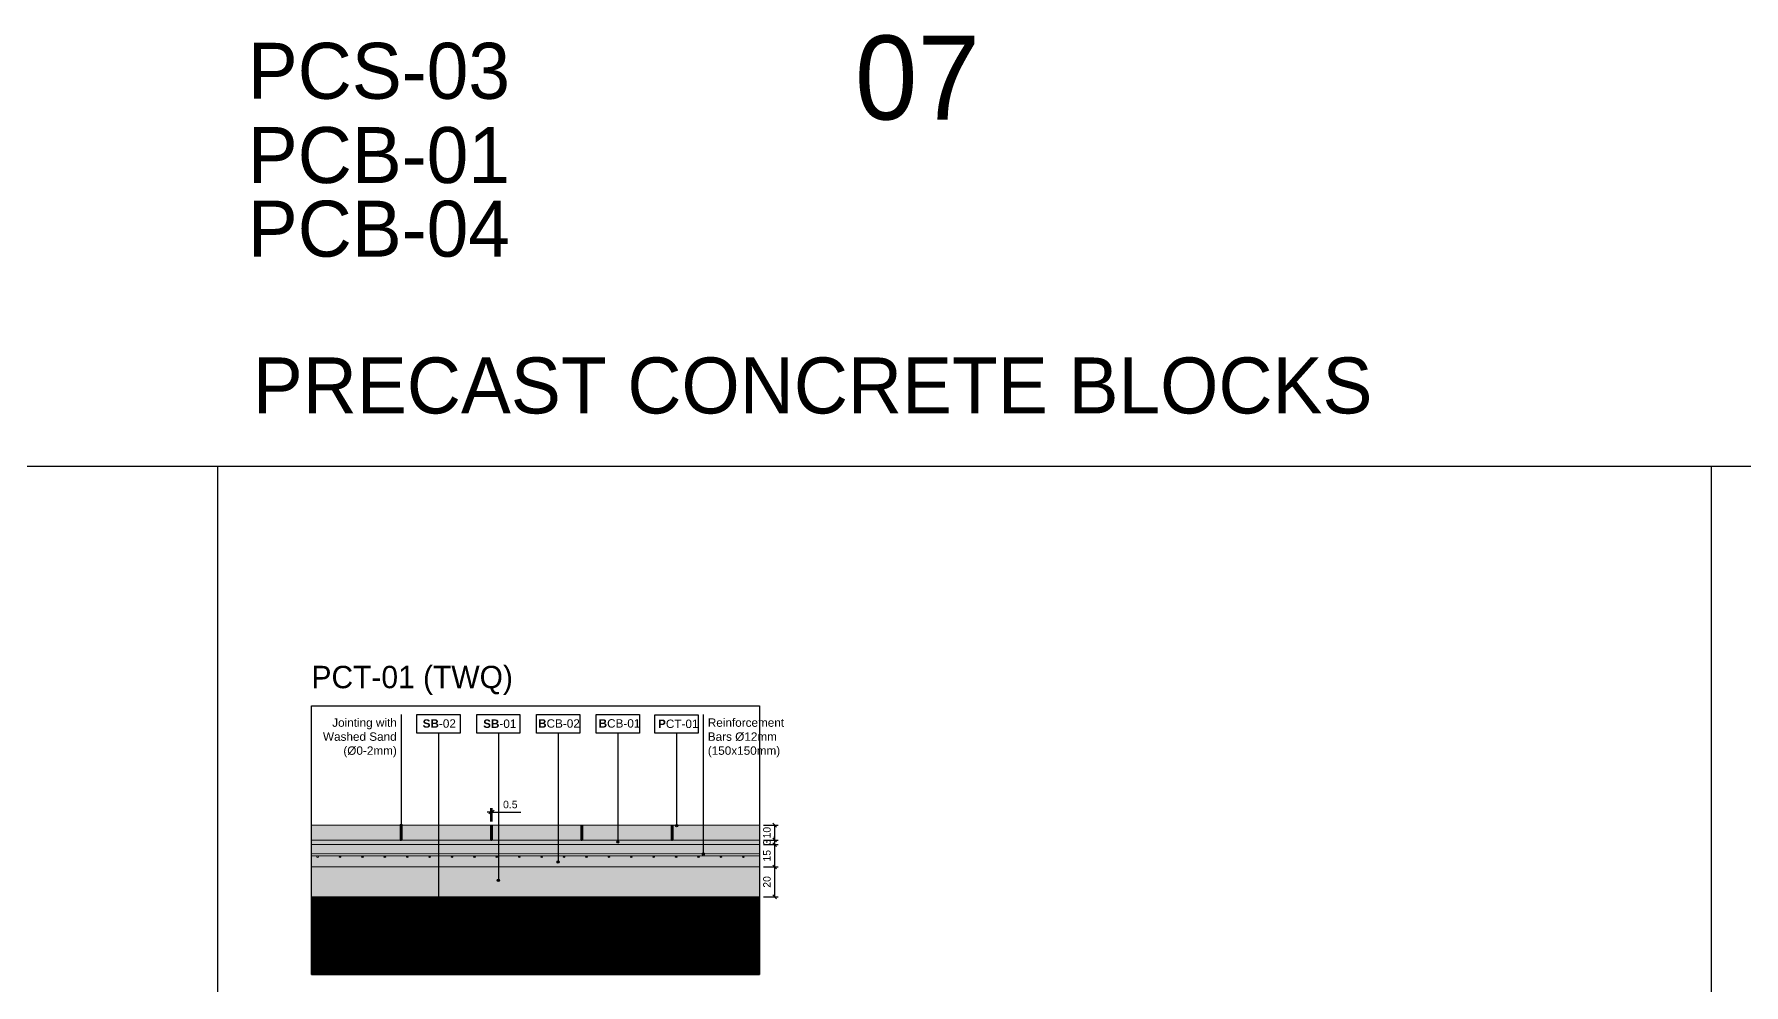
# Model space of a CAD drawing. Header units: metres. Extents: x -325 to 301, y -147 to 149.
# Drawn here: x 229.69 to 241.14, y 129.98 to 136.35 of the extents above; entities that cross this region are included whole.
import ezdxf

# ---------------------------------------------------------------- set-up
doc = ezdxf.new("R2010")
doc.units = ezdxf.units.M
doc.layers.get('Defpoints').update_dxf_attribs({"lineweight": 13})
doc.layers.add('-aux', color=50, linetype='Continuous', plot=False)
doc.layers.add('02-L-AUX', color=2, linetype='Continuous', plot=False)
doc.layers.add('0-TX-1_25', color=7, linetype='Continuous', true_color=0x3f4f7f)
doc.layers.add('EIT_3 TR sorra', color=7, linetype='Continuous', true_color=0xd8ceb0)
doc.layers.add('03-TR-Paviment_07_Precast Concrete Blocks', color=7, linetype='Continuous', lineweight=5, true_color=0xe7ddd0)
doc.layers.add('3-TR tot_u', color=7, linetype='Continuous', lineweight=5, true_color=0x787878)
for name, color, linetype, lineweight in [('1-CM', 7, 'Continuous', 0), ('2-L-secció', 1, 'Continuous', 0), ('2-metall', 5, 'Continuous', 0), ('3-TR Seleccionat', 44, 'Continuous', 0), ('3-TR Tot-u', 37, 'Continuous', 0)]:
    doc.layers.add(name, color=color, linetype=linetype, lineweight=lineweight)
for name, color, linetype in [('A-KEYPLAN_HATCH', 7, 'Continuous'), ('A_TEXT_2', 7, 'Continuous'), ('EIT_0 Llegenda', 7, 'Continuous')]:
    doc.layers.add(name, color=color, linetype=linetype)
doc.styles.get("Standard").update_dxf_attribs({"font": 'arial.ttf'})
doc.styles.add('x-llegenda materials$0$ENGRAVERS', font='TT0586M.TTF')
doc.dimstyles.new('ISO-25', dxfattribs={"dimtxt": 0.1, "dimasz": 0.1, "dimexe": 0.1, "dimexo": 0.1, "dimgap": 0.1, "dimtad": 1, "dimdec": 0, "dimlfac": 100, "dimzin": 9, "dimtxsty": 'Standard', "dimblk": 'OBLIQUE', "dimcen": 0.1, "dimadec": 0, "dimazin": 0, "dimtfac": 1, "dimtdec": 0, "dimtmove": 0, "dimatfit": 3, "dimldrblk": 'OBLIQUE', "dimfxl": 1, "dimarcsym": 0})

# ---------------------------------------------------------------- blocks, each defined once
blk = doc.blocks.new('_Oblique')
at = {"color": 0, "lineweight": -2}
blk.add_line((-0.5, -0.5), (0.5, 0.5), dxfattribs=at)
blk = doc.blocks.new('*D731')
at = {"layer": '0-TX-1_25', "color": 0, "lineweight": -2, "transparency": 16777216}
for p, q in [((234.574, 131.052), (234.674, 131.052)), ((234.649, 131.052), (234.649, 130.952)), ((234.574, 130.952), (234.674, 130.952))]:
    blk.add_line(p, q, dxfattribs=at)
at = {"layer": 'Defpoints', "color": 0, "transparency": 16777216}
for p in [(234.549, 131.052), (234.549, 130.952), (234.649, 130.952)]:
    blk.add_point(p, dxfattribs=at)
at = {"layer": '0-TX-1_25', "color": 0, "lineweight": -2, "transparency": 16777216, "xscale": 0.025, "yscale": 0.025, "zscale": 0.025}
for p, rotation in [((234.649, 131.052), 90), ((234.649, 130.952), 270)]:
    blk.add_blockref('_Oblique', p, dxfattribs=dict(at, rotation=rotation))
at = {"layer": '0-TX-1_25', "color": 0, "transparency": 16777216, "insert": (234.598, 131.002), "char_height": 0.05, "attachment_point": 5, "rotation": 90}
blk.add_mtext('10', dxfattribs=at)
blk = doc.blocks.new('*D728')
at = {"layer": '0-TX-1_25', "color": 0, "lineweight": -2, "transparency": 16777216}
for p, q in [((234.574, 130.772), (234.674, 130.772)), ((234.649, 130.772), (234.649, 130.572)), ((234.574, 130.572), (234.674, 130.572))]:
    blk.add_line(p, q, dxfattribs=at)
at = {"layer": 'Defpoints', "color": 0, "transparency": 16777216}
for p in [(234.549, 130.772), (234.549, 130.572), (234.649, 130.572)]:
    blk.add_point(p, dxfattribs=at)
at = {"layer": '0-TX-1_25', "color": 0, "lineweight": -2, "transparency": 16777216, "xscale": 0.025, "yscale": 0.025, "zscale": 0.025}
for p, rotation in [((234.649, 130.772), 90), ((234.649, 130.572), 270)]:
    blk.add_blockref('_Oblique', p, dxfattribs=dict(at, rotation=rotation))
at = {"layer": '0-TX-1_25', "color": 0, "transparency": 16777216, "insert": (234.598, 130.672), "char_height": 0.05, "attachment_point": 5, "rotation": 90}
blk.add_mtext('20', dxfattribs=at)
blk = doc.blocks.new('*D729')
at = {"layer": '0-TX-1_25', "color": 0, "lineweight": -2, "transparency": 16777216}
for p, q in [((234.574, 130.922), (234.674, 130.922)), ((234.649, 130.922), (234.649, 130.772)), ((234.574, 130.772), (234.674, 130.772))]:
    blk.add_line(p, q, dxfattribs=at)
at = {"layer": 'Defpoints', "color": 0, "transparency": 16777216}
for p in [(234.549, 130.922), (234.549, 130.772), (234.649, 130.772)]:
    blk.add_point(p, dxfattribs=at)
at = {"layer": '0-TX-1_25', "color": 0, "lineweight": -2, "transparency": 16777216, "xscale": 0.025, "yscale": 0.025, "zscale": 0.025}
for p, rotation in [((234.649, 130.922), 90), ((234.649, 130.772), 270)]:
    blk.add_blockref('_Oblique', p, dxfattribs=dict(at, rotation=rotation))
at = {"layer": '0-TX-1_25', "color": 0, "transparency": 16777216, "insert": (234.598, 130.847), "char_height": 0.05, "attachment_point": 5, "rotation": 90}
blk.add_mtext('15', dxfattribs=at)
blk = doc.blocks.new('*D730')
at = {"layer": '0-TX-1_25', "color": 0, "lineweight": -2, "transparency": 16777216}
for p, q in [((234.574, 130.952), (234.674, 130.952)), ((234.649, 130.952), (234.649, 130.977)), ((234.649, 130.952), (234.649, 130.922)), ((234.574, 130.922), (234.674, 130.922)), ((234.649, 130.922), (234.649, 130.897))]:
    blk.add_line(p, q, dxfattribs=at)
at = {"layer": 'Defpoints', "color": 0, "transparency": 16777216}
for p in [(234.549, 130.952), (234.549, 130.922), (234.649, 130.922)]:
    blk.add_point(p, dxfattribs=at)
at = {"layer": '0-TX-1_25', "color": 0, "lineweight": -2, "transparency": 16777216, "xscale": 0.025, "yscale": 0.025, "zscale": 0.025}
for p, rotation in [((234.649, 130.952), 270), ((234.649, 130.922), 90)]:
    blk.add_blockref('_Oblique', p, dxfattribs=dict(at, rotation=rotation))
at = {"layer": '0-TX-1_25', "color": 0, "transparency": 16777216, "insert": (234.598, 130.937), "char_height": 0.05, "attachment_point": 5, "rotation": 90}
blk.add_mtext('3', dxfattribs=at)
blk = doc.blocks.new('hatch keyplan 2')
at = {"layer": 'A-KEYPLAN_HATCH'}
blk.add_lwpolyline([(0, 0.00548), (0.01287, 0.00548), (0.01287, 0), (0, 0)], close=True, dxfattribs=at)
blk = doc.blocks.new('hatch keyplan')
at = {"layer": 'A-KEYPLAN_HATCH'}
blk.add_blockref('hatch keyplan 2', (1.43058, 0.85215), dxfattribs=at)
blk = doc.blocks.new('SB-02')
at = {"layer": 'A-KEYPLAN_HATCH'}
blk.add_blockref('hatch keyplan', (-1.43058, -0.85215), dxfattribs=at)
at = {"layer": 'A_TEXT_2', "insert": (-0.0008, 0.00408), "char_height": 0.0025, "attachment_point": 1}
blk.add_mtext_dynamic_manual_height_columns('\\pi0.00249;{\\fArial|b1|i0|c0|p34;SB}-02', width=0.0145619, gutter_width=0.015, heights=[0], dxfattribs=at)
blk = doc.blocks.new('B-CB01')
at = {"layer": 'A-KEYPLAN_HATCH'}
blk.add_blockref('hatch keyplan', (-1.43058, -0.85215), dxfattribs=at)
at = {"layer": 'A_TEXT_2', "insert": (-0.0008, 0.00411), "char_height": 0.0025, "attachment_point": 1}
blk.add_mtext_dynamic_manual_height_columns('\\pi0.00152;{\\fArial|b1|i0|c0|p34;B}CB-01', width=0.0145619, gutter_width=0.015, heights=[0], dxfattribs=at)
blk = doc.blocks.new('B-CB02')
at = {"layer": 'A-KEYPLAN_HATCH'}
blk.add_blockref('hatch keyplan', (-1.43058, -0.85215), dxfattribs=at)
at = {"layer": 'A_TEXT_2', "insert": (-0.0008, 0.00409), "char_height": 0.0025, "attachment_point": 1}
blk.add_mtext_dynamic_manual_height_columns('\\pi0.00129;{\\fArial|b1|i0|c0|p34;B}CB-02', width=0.0145619, gutter_width=0.015, heights=[0], dxfattribs=at)
blk = doc.blocks.new('POINT')
at = {"layer": '0-TX-1_25'}
h = blk.add_hatch(dxfattribs=at)
h.set_pattern_fill('ANGLE', color=256)
h.set_pattern_definition([(0, (-83.747, -12.726), (0, 6.985), [5.08, -1.905]), (90, (-83.747, -12.726), (-6.985, 4e-16), [5.08, -1.905])])
edge = h.paths.add_edge_path()
edge.add_arc((0, 0), 0.0075, 0, 360)
h = blk.add_hatch(color=256, dxfattribs=at)
h.dxf.hatch_style = 1
edge = h.paths.add_edge_path()
edge.add_arc((0, 0), 0.0075, 0, 360)
blk.add_circle((0, 0), 0.0075, dxfattribs=at)
blk = doc.blocks.new('SB-01')
at = {"layer": 'A-KEYPLAN_HATCH'}
blk.add_blockref('hatch keyplan', (-1.43058, -0.85215), dxfattribs=at)
at = {"layer": 'A_TEXT_2', "insert": (-0.0008, 0.00403), "char_height": 0.0025, "attachment_point": 1}
blk.add_mtext_dynamic_manual_height_columns('\\pi0.00271;{\\fArial|b1|i0|c0|p34;SB}-01', width=0.0145619, gutter_width=0.015, heights=[0], dxfattribs=at)
blk = doc.blocks.new('PCB01')
at = {"layer": 'A-KEYPLAN_HATCH'}
blk.add_lwpolyline([(0.001, 0.00548), (0.01387, 0.00548), (0.01387, 0), (0.001, 0)], close=True, dxfattribs=at)
at = {"layer": 'A_TEXT_2', "insert": (0.0002, 0.00409), "char_height": 0.0025, "attachment_point": 1}
blk.add_mtext_dynamic_manual_height_columns('\\pi0.00171;{\\fArial|b1|i0|c0|p34;P}CT-01', width=0.0145619, gutter_width=0.015, heights=[0], dxfattribs=at)
blk = doc.blocks.new('*D2218')
at = {"layer": '0-TX-1_25', "color": 0, "lineweight": -2, "transparency": 16777216}
for p, q in [((232.749, 131.077), (232.749, 131.165)), ((232.759, 131.077), (232.759, 131.165)), ((232.749, 131.14), (232.724, 131.14)), ((232.749, 131.14), (232.759, 131.14)), ((232.759, 131.14), (232.951, 131.14))]:
    blk.add_line(p, q, dxfattribs=at)
at = {"layer": 'Defpoints', "color": 0, "transparency": 16777216}
for p in [(232.749, 131.052), (232.759, 131.14), (232.759, 131.052)]:
    blk.add_point(p, dxfattribs=at)
at = {"layer": '0-TX-1_25', "color": 0, "lineweight": -2, "transparency": 16777216, "xscale": 0.025, "yscale": 0.025, "zscale": 0.025}
blk.add_blockref('_Oblique', (232.749, 131.14), dxfattribs=at)
at = {"layer": '0-TX-1_25', "color": 0, "lineweight": -2, "transparency": 16777216, "xscale": 0.025, "yscale": 0.025, "zscale": 0.025, "rotation": 180}
blk.add_blockref('_Oblique', (232.759, 131.14), dxfattribs=at)
at = {"layer": '0-TX-1_25', "color": 0, "transparency": 16777216, "insert": (232.88, 131.19), "char_height": 0.05, "attachment_point": 5}
blk.add_mtext('0.5', dxfattribs=at)
blk = doc.blocks.new('*U2853')
at = {"layer": '2-metall'}
blk.add_circle((0.041, -0.006), 0.006, dxfattribs=at)
blk = doc.blocks.new('*U2854')
at = {"layer": '2-metall', "color": 0, "linetype": 'ByBlock', "lineweight": -2, "transparency": 16777216}
for p in [(231.549, 130.847), (231.699, 130.847), (231.849, 130.847), (231.999, 130.847), (232.149, 130.847), (232.299, 130.847), (232.449, 130.847), (232.599, 130.847), (232.749, 130.847), (232.899, 130.847), (233.049, 130.847), (233.199, 130.847), (233.349, 130.847), (233.499, 130.847), (233.649, 130.847), (233.799, 130.847), (233.949, 130.847), (234.099, 130.847), (234.249, 130.847), (234.399, 130.847)]:
    blk.add_blockref('*U2853', p, dxfattribs=at)

msp = doc.modelspace()

# ---------------------------------------------------------------- hatches: boundary and pattern name
at = {"layer": '03-TR-Paviment_07_Precast Concrete Blocks'}
h = msp.add_hatch(color=256, dxfattribs=at)
h.dxf.hatch_style = 1
h.paths.add_polyline_path([(232.144, 130.952), (232.144, 131.052), (231.549, 131.052), (231.549, 130.952)])
h = msp.add_hatch(color=256, dxfattribs=at)
h.dxf.hatch_style = 1
h.paths.add_polyline_path([(232.749, 130.952), (232.749, 131.052), (232.154, 131.052), (232.154, 130.952)])
h = msp.add_hatch(color=256, dxfattribs=at)
h.dxf.hatch_style = 1
h.paths.add_polyline_path([(233.354, 130.952), (233.354, 131.052), (232.759, 131.052), (232.759, 130.952)])
h = msp.add_hatch(color=256, dxfattribs=at)
h.dxf.hatch_style = 1
h.paths.add_polyline_path([(233.959, 130.952), (233.959, 131.052), (233.364, 131.052), (233.364, 130.952)])
h = msp.add_hatch(color=256, dxfattribs=at)
h.dxf.hatch_style = 1
h.paths.add_polyline_path([(234.549, 130.952), (234.549, 131.052), (233.969, 131.052), (233.969, 130.952)])
at = {"layer": '2-metall'}
h = msp.add_hatch(color=256, dxfattribs=at)
h.dxf.hatch_style = 1
edge = h.paths.add_edge_path()
edge.add_arc((231.59, 130.841), 0.006, 0, 360)
edge = h.paths.add_edge_path()
edge.add_arc((231.74, 130.841), 0.006, 0, 360)
edge = h.paths.add_edge_path()
edge.add_arc((231.89, 130.841), 0.006, 0, 360)
edge = h.paths.add_edge_path()
edge.add_arc((232.04, 130.841), 0.006, 0, 360)
edge = h.paths.add_edge_path()
edge.add_arc((232.19, 130.841), 0.006, 0, 360)
edge = h.paths.add_edge_path()
edge.add_arc((232.34, 130.841), 0.006, 0, 360)
edge = h.paths.add_edge_path()
edge.add_arc((232.49, 130.841), 0.006, 0, 360)
edge = h.paths.add_edge_path()
edge.add_arc((232.64, 130.841), 0.006, 0, 360)
edge = h.paths.add_edge_path()
edge.add_arc((232.79, 130.841), 0.006, 0, 360)
edge = h.paths.add_edge_path()
edge.add_arc((232.94, 130.841), 0.006, 0, 360)
edge = h.paths.add_edge_path()
edge.add_arc((233.09, 130.841), 0.006, 0, 360)
edge = h.paths.add_edge_path()
edge.add_arc((233.24, 130.841), 0.006, 0, 360)
edge = h.paths.add_edge_path()
edge.add_arc((233.39, 130.841), 0.006, 0, 360)
edge = h.paths.add_edge_path()
edge.add_arc((233.54, 130.841), 0.006, 0, 360)
edge = h.paths.add_edge_path()
edge.add_arc((233.69, 130.841), 0.006, 0, 360)
edge = h.paths.add_edge_path()
edge.add_arc((233.84, 130.841), 0.006, 0, 360)
edge = h.paths.add_edge_path()
edge.add_arc((233.99, 130.841), 0.006, 0, 360)
edge = h.paths.add_edge_path()
edge.add_arc((234.14, 130.841), 0.006, 0, 360)
edge = h.paths.add_edge_path()
edge.add_arc((234.29, 130.841), 0.006, 0, 360)
edge = h.paths.add_edge_path()
edge.add_arc((234.44, 130.841), 0.006, 0, 360)
h = msp.add_hatch(color=256, dxfattribs=at)
h.dxf.hatch_style = 1
edge = h.paths.add_edge_path()
edge.add_arc((231.74, 130.841), 0.006, 0, 360)
h = msp.add_hatch(color=256, dxfattribs=at)
h.dxf.hatch_style = 1
edge = h.paths.add_edge_path()
edge.add_arc((231.89, 130.841), 0.006, 0, 360)
h = msp.add_hatch(color=256, dxfattribs=at)
h.dxf.hatch_style = 1
edge = h.paths.add_edge_path()
edge.add_arc((232.04, 130.841), 0.006, 0, 360)
h = msp.add_hatch(color=256, dxfattribs=at)
h.dxf.hatch_style = 1
edge = h.paths.add_edge_path()
edge.add_arc((232.19, 130.841), 0.006, 0, 360)
h = msp.add_hatch(color=256, dxfattribs=at)
h.dxf.hatch_style = 1
edge = h.paths.add_edge_path()
edge.add_arc((232.34, 130.841), 0.006, 0, 360)
h = msp.add_hatch(color=256, dxfattribs=at)
h.dxf.hatch_style = 1
edge = h.paths.add_edge_path()
edge.add_arc((232.49, 130.841), 0.006, 0, 360)
h = msp.add_hatch(color=256, dxfattribs=at)
h.dxf.hatch_style = 1
edge = h.paths.add_edge_path()
edge.add_arc((232.64, 130.841), 0.006, 0, 360)
h = msp.add_hatch(color=256, dxfattribs=at)
h.dxf.hatch_style = 1
edge = h.paths.add_edge_path()
edge.add_arc((232.79, 130.841), 0.006, 0, 360)
h = msp.add_hatch(color=256, dxfattribs=at)
h.dxf.hatch_style = 1
edge = h.paths.add_edge_path()
edge.add_arc((232.94, 130.841), 0.006, 0, 360)
h = msp.add_hatch(color=256, dxfattribs=at)
h.dxf.hatch_style = 1
edge = h.paths.add_edge_path()
edge.add_arc((233.09, 130.841), 0.006, 0, 360)
h = msp.add_hatch(color=256, dxfattribs=at)
h.dxf.hatch_style = 1
edge = h.paths.add_edge_path()
edge.add_arc((233.24, 130.841), 0.006, 0, 360)
h = msp.add_hatch(color=256, dxfattribs=at)
h.dxf.hatch_style = 1
edge = h.paths.add_edge_path()
edge.add_arc((233.39, 130.841), 0.006, 0, 360)
h = msp.add_hatch(color=256, dxfattribs=at)
h.dxf.hatch_style = 1
edge = h.paths.add_edge_path()
edge.add_arc((233.54, 130.841), 0.006, 0, 360)
h = msp.add_hatch(color=256, dxfattribs=at)
h.dxf.hatch_style = 1
edge = h.paths.add_edge_path()
edge.add_arc((233.69, 130.841), 0.006, 0, 360)
h = msp.add_hatch(color=256, dxfattribs=at)
h.dxf.hatch_style = 1
edge = h.paths.add_edge_path()
edge.add_arc((233.84, 130.841), 0.006, 0, 360)
h = msp.add_hatch(color=256, dxfattribs=at)
h.dxf.hatch_style = 1
edge = h.paths.add_edge_path()
edge.add_arc((233.99, 130.841), 0.006, 0, 360)
h = msp.add_hatch(color=256, dxfattribs=at)
h.dxf.hatch_style = 1
edge = h.paths.add_edge_path()
edge.add_arc((234.14, 130.841), 0.006, 0, 360)
h = msp.add_hatch(color=256, dxfattribs=at)
h.dxf.hatch_style = 1
edge = h.paths.add_edge_path()
edge.add_arc((234.29, 130.841), 0.006, 0, 360)
h = msp.add_hatch(color=256, dxfattribs=at)
h.dxf.hatch_style = 1
edge = h.paths.add_edge_path()
edge.add_arc((234.44, 130.841), 0.006, 0, 360)
at = {"layer": '3-TR Seleccionat'}
h = msp.add_hatch(dxfattribs=at)
h.set_pattern_fill('ANSI31', color=256, scale=0.002, angle=225, style=0)
h.set_pattern_definition([(270, (60, 4e-13), (0.00635, -1e-18), [])])
h.paths.add_polyline_path([(231.549, 130.052), (234.549, 130.052), (234.549, 130.572), (231.549, 130.572)])
at = {"layer": '3-TR Tot-u'}
h = msp.add_hatch(dxfattribs=at)
h.set_pattern_fill('EARTH', color=256, scale=0.005, style=0)
h.set_pattern_definition([(0, (50, -0.13), (0.03175, 0.03175), [0.03175, -0.03175]), (0, (50, -0.118094), (0.03175, 0.03175), [0.03175, -0.03175]), (0, (50, -0.106187), (0.03175, 0.03175), [0.03175, -0.03175]), (90, (50.00397, -0.10222), (-0.03175, 0.03175), [0.03175, -0.03175]), (90, (50.015875, -0.10222), (-0.03175, 0.03175), [0.03175, -0.03175]), (90, (50.02778, -0.10222), (-0.03175, 0.03175), [0.03175, -0.03175])])
h.paths.add_polyline_path([(234.549, 130.772), (231.549, 130.772), (231.549, 130.572), (234.549, 130.572)])
at = {"layer": '3-TR tot_u'}
h = msp.add_hatch(dxfattribs=at)
h.set_pattern_fill('AR-CONC', color=256, scale=0.0002, angle=90.2664)
h.set_pattern_definition([(140.266414, (197.234448, 63.20262), (0.003018359, 0.036451363), [0.00381, -0.04191]), (85.266414, (197.234448, 63.20262), (-0.038178181, -0.007226283), [0.003048, -0.033528117]), (190.71786, (197.2347, 63.205657), (-0.035159821, 0.02922508), [0.003238002, -0.035618049]), (136.450614, (197.22429, 63.20257), (0.008156283, 0.05425432), [0.005715, -0.062865]), (186.90197, (197.22497, 63.207093), (-0.049705466, 0.047250218), [0.004857005, -0.05342712]), (81.450565, (197.22429, 63.20257), (-0.049705466, 0.047250218), [0.004571993, -0.050291946]), (111.266414, (197.226804, 63.207664), (0.020311824, 0.030417653), [0.00381, -0.04191]), (56.266414, (197.226804, 63.207664), (-0.036894668, 0.012188985), [0.003048, -0.033528]), (161.71786, (197.228497, 63.2102), (-0.016582845, 0.042606638), [0.003238002, -0.035617988]), (127.766414, (197.234448, 63.20262), (-0.0169136972, 0.0005390813), [0, -0.0331216, 0, -0.034036, 0, -0.033655]), (97.766414, (197.234448, 63.20262), (-0.020098038, 0.0132706243), [0, -0.0194056, 0, -0.0323596, 0, -0.012827]), (57.766414, (197.2345, 63.191291), (0.0010196429, 0.0271231534), [0, -0.0127, 0, -0.039624, 0, -0.052578]), (47.766414, (197.234524, 63.186211), (-0.005222997, 0.0296018704), [0, -0.01651, 0, -0.0263144, 0, -0.037338])])
h.paths.add_polyline_path([(231.549, 130.859), (234.549, 130.859), (234.549, 130.922), (231.549, 130.922)])
h.paths.add_polyline_path([(234.549, 130.847), (231.549, 130.847), (231.549, 130.772), (231.562, 130.772), (234.549, 130.772)])
at = {"layer": 'EIT_3 TR sorra'}
h = msp.add_hatch(dxfattribs=at)
h.set_pattern_fill('ANSI36', color=256, scale=0.001075, angle=-0.5853, style=0, double=1)
h.set_pattern_definition([(44.4146932, (-2.3353225, 4.9594452), (0.001877787426, 0.0066181336), [0.0085328125, -0.0017065625, 0, -0.0017065625])])
h.paths.add_polyline_path([(232.144, 131.052), (232.154, 131.052), (232.154, 130.952), (232.144, 130.952)])
h = msp.add_hatch(dxfattribs=at)
h.set_pattern_fill('ANSI36', color=256, scale=0.001075, angle=-0.5853, style=0, double=1)
h.set_pattern_definition([(44.4146932, (-1.7303225, 4.9594452), (0.001877787426, 0.0066181336), [0.0085328125, -0.0017065625, 0, -0.0017065625])])
h.paths.add_polyline_path([(232.749, 131.052), (232.759, 131.052), (232.759, 130.952), (232.749, 130.952)])
h = msp.add_hatch(dxfattribs=at)
h.set_pattern_fill('ANSI36', color=256, scale=0.001075, angle=-0.5853, style=0, double=1)
h.set_pattern_definition([(44.4146932, (-1.1253225, 4.9594452), (0.001877787426, 0.0066181336), [0.0085328125, -0.0017065625, 0, -0.0017065625])])
h.paths.add_polyline_path([(233.354, 131.052), (233.364, 131.052), (233.364, 130.952), (233.354, 130.952)])
h = msp.add_hatch(dxfattribs=at)
h.set_pattern_fill('ANSI36', color=256, scale=0.001075, angle=-0.5853, style=0, double=1)
h.set_pattern_definition([(44.4146932, (-0.5203225, 4.9594452), (0.001877787426, 0.0066181336), [0.0085328125, -0.0017065625, 0, -0.0017065625])])
h.paths.add_polyline_path([(233.959, 131.052), (233.969, 131.052), (233.969, 130.952), (233.959, 130.952)])
h = msp.add_hatch(dxfattribs=at)
h.set_pattern_fill('ANSI36', color=256, scale=0.001075, angle=-0.5853, style=0, double=1)
h.set_pattern_definition([(44.4146932, (20, 4e-13), (0.001877787426, 0.0066181336), [0.0085328125, -0.0017065625, 0, -0.0017065625])])
h.paths.add_polyline_path([(231.549, 130.952), (234.549, 130.952), (234.549, 130.922), (231.549, 130.922)])

# ---------------------------------------------------------------- linework, layer by layer
at = {"layer": '-aux'}
msp.add_lwpolyline([(160.922, 133.457), (290.922, 133.457), (290.922, 123.457), (160.922, 123.457)], close=True, dxfattribs=at)
for points in [[(230.922, 123.457), (230.922, 133.457)], [(240.922, 123.457), (240.922, 133.457)], [(231.549, 130.052), (231.549, 131.852), (234.549, 131.852), (234.549, 130.052)], [(231.549, 130.052), (234.549, 130.052)]]:
    msp.add_lwpolyline(points, dxfattribs=at)
at = {"layer": '0-TX-1_25'}
for points in [[(232.149, 131.792), (232.149, 131.052)], [(234.172, 131.792), (234.172, 130.859)], [(232.4, 131.669), (232.4, 130.39)], [(232.8, 131.669), (232.8, 130.682)], [(233.2, 131.669), (233.2, 130.806)], [(233.6, 131.669), (233.6, 130.939)], [(233.993, 131.667), (233.993, 131.049)]]:
    msp.add_lwpolyline(points, dxfattribs=at)
at = {"layer": '02-L-AUX'}
for points in [[(232.144, 131.052), (232.154, 131.052), (232.154, 130.952), (232.144, 130.952)], [(232.749, 131.052), (232.759, 131.052), (232.759, 130.952), (232.749, 130.952)], [(233.354, 131.052), (233.364, 131.052), (233.364, 130.952), (233.354, 130.952)], [(233.959, 131.052), (233.969, 131.052), (233.969, 130.952), (233.959, 130.952)]]:
    msp.add_lwpolyline(points, close=True, dxfattribs=at)
at = {"layer": '1-CM'}
for points in [[(231.549, 131.052), (234.549, 131.052)], [(231.549, 130.952), (234.549, 130.952)], [(231.549, 130.952), (232.849, 130.952)], [(231.549, 130.922), (234.549, 130.922)], [(231.549, 130.922), (232.846, 130.922)], [(231.549, 130.772), (234.549, 130.772)], [(231.549, 130.772), (233.172, 130.772)], [(231.549, 130.572), (234.549, 130.572)]]:
    msp.add_lwpolyline(points, dxfattribs=at)
for points in [[(231.549, 130.952), (232.144, 130.952), (232.144, 131.052), (231.549, 131.052)], [(232.154, 130.952), (232.749, 130.952), (232.749, 131.052), (232.154, 131.052)], [(232.759, 130.952), (233.354, 130.952), (233.354, 131.052), (232.759, 131.052)], [(233.364, 130.952), (233.959, 130.952), (233.959, 131.052), (233.364, 131.052)], [(233.969, 130.952), (234.549, 130.952), (234.549, 131.052), (233.969, 131.052)]]:
    msp.add_lwpolyline(points, close=True, dxfattribs=at)
at = {"layer": '2-L-secció'}
for p, q in [((231.549, 131.052), (231.549, 130.052)), ((234.549, 131.052), (234.549, 130.052))]:
    msp.add_line(p, q, dxfattribs=at)
at = {"layer": '2-metall'}
for points in [[(231.549, 130.859), (234.549, 130.859)], [(231.549, 130.847), (234.549, 130.847)]]:
    msp.add_lwpolyline(points, dxfattribs=at)

# ---------------------------------------------------------------- block references
at = {"layer": '0-TX-1_25', "xscale": 22.5, "yscale": 22.5, "zscale": 22.5}
for name, p in [('SB-02', (232.255, 131.669)), ('SB-01', (232.655, 131.669)), ('B-CB02', (233.055, 131.669)), ('B-CB01', (233.455, 131.669)), ('PCB01', (233.826, 131.667))]:
    msp.add_blockref(name, p, dxfattribs=at)
at = {"layer": '0-TX-1_25'}
for p in [(232.149, 131.052), (233.993, 131.049), (233.6, 130.939), (234.172, 130.859), (233.2, 130.806), (232.8, 130.682), (232.4, 130.39)]:
    msp.add_blockref('POINT', p, dxfattribs=at)
at = {"layer": '2-metall'}
msp.add_blockref('*U2854', (0, 0), dxfattribs=at)

# ---------------------------------------------------------------- texts
at = {"layer": '0-TX-1_25', "char_height": 0.05625, "attachment_point": 1}
for s, insert in [('\\pi0.09665;Jointing with\\P\\pi0.03464;Washed Sand \\P\\pi0.17128;(Ø0-2mm)', (231.591, 131.767)), ('Reinforcement Bars Ø12mm\\P(150x150mm)', (234.202, 131.767))]:
    msp.add_mtext_dynamic_manual_height_columns(s, width=0.52163, gutter_width=0.338, heights=[0], dxfattribs=dict(at, insert=insert))
at = {"layer": 'EIT_0 Llegenda', "attachment_point": 1, "style": 'x-llegenda materials$0$ENGRAVERS'}
for s, insert, char_height, width in [('07', (235.187, 136.34), 0.5625, 28.81515), ('PRECAST CONCRETE BLOCKS', (231.156, 134.184), 0.375, 19.2101), ('PCT-01 (TWQ)', (231.549, 132.119), 0.15, 19.2101)]:
    msp.add_mtext(s, dxfattribs=dict(at, insert=insert, char_height=char_height, width=width))
at = {"layer": 'EIT_0 Llegenda', "color": 244, "true_color": 0x991b1e, "char_height": 0.375, "width": 19.2101, "attachment_point": 1, "style": 'x-llegenda materials$0$ENGRAVERS'}
for s, insert in [('PCS-03', (231.122, 136.291)), ('PCB-01', (231.122, 135.727)), ('PCB-04', (231.122, 135.234))]:
    msp.add_mtext(s, dxfattribs=dict(at, insert=insert))

# ---------------------------------------------------------------- dimensions: what is measured, and where the dimension line sits
at = {"layer": '0-TX-1_25'}
dim = msp.add_linear_dim(base=(232.759, 131.14), p1=(232.749, 131.052), p2=(232.759, 131.052), text='0.5', dimstyle='ISO-25', override={"dimtxt": 0.05, "dimasz": 0.025, "dimexe": 0.025, "dimexo": 0.025, "dimgap": 0.025, "dimblk1": 'Oblique', "dimblk2": 'Oblique', "dimsah": 1, "dimfxl": 0.1, "dimfxlon": 1, "dimarcsym": 1}, dxfattribs=at)
dim.commit()
dim.dimension.update_dxf_attribs({"geometry": '*D2218', "text_midpoint": (232.88, 131.19)})
for base, p1, p2, picture, middle in [((234.649, 130.952), (234.549, 131.052), (234.549, 130.952), '*D731', (234.649, 131.002)), ((234.649, 130.922), (234.549, 130.952), (234.549, 130.922), '*D730', (234.649, 130.937))]:
    dim = msp.add_linear_dim(base=base, p1=p1, p2=p2, angle=90, dimstyle='ISO-25', override={"dimtxt": 0.05, "dimasz": 0.025, "dimexe": 0.025, "dimexo": 0.025, "dimgap": 0.025, "dimblk1": 'Oblique', "dimblk2": 'Oblique', "dimsah": 1, "dimfxl": 0.1, "dimfxlon": 1, "dimarcsym": 1}, dxfattribs=at)
    dim.commit()
    dim.dimension.update_dxf_attribs({"geometry": picture, "text_midpoint": middle, "dimtype": 160})
for base, p1, p2, picture, middle in [((234.649, 130.772), (234.549, 130.922), (234.549, 130.772), '*D729', (234.598, 130.847)), ((234.649, 130.572), (234.549, 130.772), (234.549, 130.572), '*D728', (234.598, 130.672))]:
    dim = msp.add_linear_dim(base=base, p1=p1, p2=p2, angle=90, dimstyle='ISO-25', override={"dimtxt": 0.05, "dimasz": 0.025, "dimexe": 0.025, "dimexo": 0.025, "dimgap": 0.025, "dimblk1": 'Oblique', "dimblk2": 'Oblique', "dimsah": 1, "dimfxl": 0.1, "dimfxlon": 1, "dimarcsym": 1}, dxfattribs=at)
    dim.commit()
    dim.dimension.update_dxf_attribs({"geometry": picture, "text_midpoint": middle})

doc.saveas('drawing.dxf')
